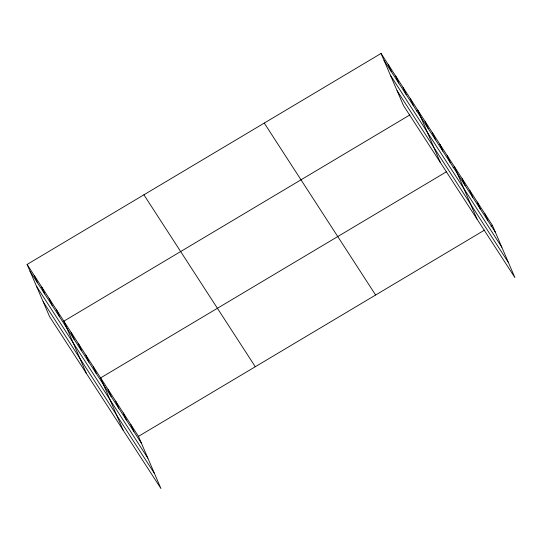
<?xml version="1.0" encoding="UTF-8"?>
<svg xmlns="http://www.w3.org/2000/svg" width="542" height="542" viewBox="0 0 542 542"><rect width="100%" height="100%" fill="white"/><g stroke="black" fill="none" stroke-linecap="round" stroke-linejoin="round"><path stroke-width="0.81" d="M27.1 264.428L138.474 436.364L160.947 488.538L49.573 316.603L27.1 264.428L381.053 53.462L492.427 225.397L514.9 277.572L403.526 105.636L381.053 53.462M409.881 114.924L63.854 321.169L86.327 373.343M416.364 111.056L417.807 110.195L440.28 162.376M446.628 171.665L100.609 377.903L123.075 430.084M453.119 167.796L454.562 166.936L477.035 219.117M138.474 436.364L484.501 230.12M490.984 226.258L492.427 225.397M384.027 60.358L495.402 232.294M390.464 75.297L501.838 247.233M397.09 90.69L508.464 262.633M264.252 123.081L375.626 295.017M143.908 194.808L255.282 366.744M30.067 271.325L141.442 443.261M36.504 286.264L147.878 458.207M43.136 301.664L154.511 473.6M484.853 213.704L487.827 220.601M477.285 202.01L480.253 208.907M469.711 190.323L472.678 197.22M462.136 178.63L465.104 185.527M447.211 155.588L450.178 162.485M439.86 144.24L442.828 151.137M432.509 132.892L435.483 139.789M425.158 121.544L428.133 128.44M410.457 98.847L413.431 105.744M403.106 87.499L406.08 94.396M395.755 76.151L398.729 83.048M388.404 64.803L391.378 71.7M130.9 424.671L133.867 431.567M123.325 412.984L126.3 419.881M115.751 401.29L118.725 408.187M108.183 389.596L111.151 396.493M93.258 366.561L96.225 373.458M85.907 355.213L88.874 362.11M78.556 343.865L81.524 350.762M71.205 332.517L74.173 339.414M56.504 309.821L59.471 316.718M49.153 298.473L52.12 305.37M41.802 287.125L44.769 294.021M34.451 275.776L37.418 282.673"/></g></svg>
